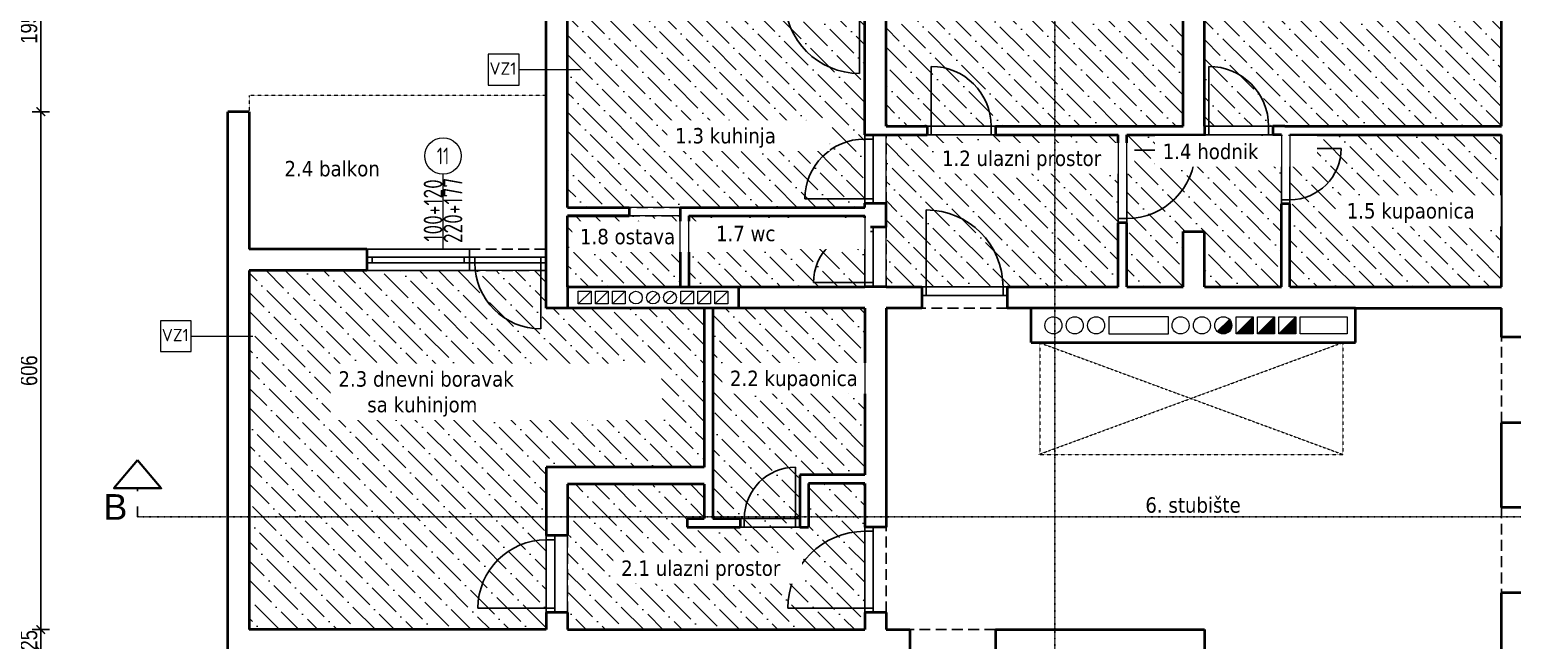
# Model space of a CAD drawing. Header units: millimetres. Extents: x 195897 to 285417, y -229751 to -116129.
# Drawn here: x 214729 to 216466, y -222803 to -222088 of the extents above; entities that cross this region are included whole.
import ezdxf
from ezdxf.enums import TextEntityAlignment as Align

# ---------------------------------------------------------------- set-up
doc = ezdxf.new("R2010")
doc.units = ezdxf.units.MM
doc.header["$PDMODE"] = 2
for name, pattern in [('ACAD_ISO03W100', [30, 12, -18]), ('HIDDEN', [0.375, 0.25, -0.125]), ('HIDDENX2', [19.05, 12.7, -6.35])]:
    doc.linetypes.add(name, pattern=pattern)
doc.layers.get('0').update_dxf_attribs({"lineweight": 0})
doc.layers.get('Defpoints').update_dxf_attribs({"color": 250, "lineweight": 0})
for name, color, linetype, lineweight in [('05-podgled-tanko', 144, 'HIDDEN', 0), ('06-hatch_grijano', 30, 'Continuous', 0), ('07-kote', 70, 'Continuous', 9), ('09-oznaka stavke', 1, 'Continuous', 0), ('5-TX', 113, 'Continuous', 5), ('Kote', 1, 'Continuous', 15), ('TP_01 - 0.50', 1, 'Continuous', 40), ('TP_07 - 0.20', 255, 'Continuous', 20)]:
    doc.layers.add(name, color=color, linetype=linetype, lineweight=lineweight)
for name, color, linetype in [('TP_Hatch', 252, 'Continuous'), ('TP_Hidden', 8, 'HIDDENX2'), ('TP_Otvori', 8, 'Continuous'), ('TP_Otvori.block', 8, 'Continuous'), ('zidovi', 1, 'Continuous')]:
    doc.layers.add(name, color=color, linetype=linetype)
doc.styles.add('isocpeur', font='isocpeur.ttf')
doc.styles.add('OPIS', font='hrcom.shx', dxfattribs={"width": 0.8, "height": 20})
doc.styles.add('tahoma10', font='tahoma.ttf', dxfattribs={"height": 2})
doc.styles.add('Tekst15', font='arial.ttf', dxfattribs={"height": 15})
doc.dimstyles.new('ISO-25', dxfattribs={"dimtxt": 20, "dimasz": 10, "dimexe": 10, "dimexo": 10, "dimgap": 4, "dimtad": 1, "dimdec": 0, "dimtxsty": 'OPIS', "dimblk": 'ARCHTICK', "dimcen": 10, "dimdle": 10, "dimadec": 0, "dimazin": 0, "dimtfac": 1, "dimtdec": 0, "dimtix": 1, "dimtmove": 0, "dimatfit": 3, "dimldrblk": 'ARCHTICK', "dimfxl": 10, "dimfxlon": 1, "dimarcsym": 0})

# ---------------------------------------------------------------- blocks, each defined once
blk = doc.blocks.new('*U656')
at = {"layer": 'TP_Otvori'}
for p, q in [((5, 0), (5, 90)), ((5, 0), (0, 0)), ((95, 0), (5, 0)), ((5, -10), (5, 0)), ((95, -10), (95, 0)), ((95, 0), (100, 0)), ((100, -10), (0, -10))]:
    blk.add_line(p, q, dxfattribs=at)
blk.add_arc((5, 0), 90, 0, 90, dxfattribs=at)
blk = doc.blocks.new('*U654')
at = {"layer": 'TP_Otvori'}
for p, q in [((5, 0), (5, 80)), ((5, 0), (0, 0)), ((85, 0), (5, 0)), ((5, -10), (5, 0)), ((85, -10), (85, 0)), ((85, 0), (90, 0)), ((90, -10), (0, -10))]:
    blk.add_line(p, q, dxfattribs=at)
blk.add_arc((5, 0), 80, 0, 90, dxfattribs=at)
blk = doc.blocks.new('*U658')
at = {"layer": 'TP_Otvori'}
for p, q in [((5, 0), (5, 60)), ((5, 0), (0, 0)), ((65, 0), (5, 0)), ((5, -10), (5, 0)), ((65, -10), (65, 0)), ((65, 0), (70, 0)), ((70, -10), (0, -10))]:
    blk.add_line(p, q, dxfattribs=at)
blk.add_arc((5, 0), 60, 0, 90, dxfattribs=at)
blk = doc.blocks.new('*U655')
at = {"layer": 'TP_Otvori'}
for p, q in [((5, 0), (5, 70)), ((5, 0), (0, 0)), ((75, 0), (5, 0)), ((5, -10), (5, 0)), ((75, -10), (75, 0)), ((75, 0), (80, 0)), ((80, -10), (0, -10))]:
    blk.add_line(p, q, dxfattribs=at)
blk.add_arc((5, 0), 70, 0, 90, dxfattribs=at)
blk = doc.blocks.new('_ArchTick')
at = {"color": 0, "linetype": 'ByBlock', "lineweight": 0, "const_width": 0.15}
blk.add_lwpolyline([(-0.5, -0.5), (0.5, 0.5)], dxfattribs=at)
blk = doc.blocks.new('*D762')
at = {"layer": '07-kote', "color": 0, "linetype": 'Continuous', "lineweight": -2, "ltscale": 0.5, "transparency": 16777216}
for p, q in [((214752.4, -221989), (214732.4, -221989)), ((214742.4, -221979), (214742.4, -222194)), ((214752.4, -222184), (214732.4, -222184))]:
    blk.add_line(p, q, dxfattribs=at)
at = {"layer": 'Defpoints', "color": 0, "linetype": 'Continuous', "ltscale": 0.5, "transparency": 16777216}
for p in [(215240.4, -221989), (214742.4, -222184), (214842.4, -222184)]:
    blk.add_point(p, dxfattribs=at)
at = {"layer": '07-kote', "color": 0, "linetype": 'Continuous', "lineweight": -2, "ltscale": 0.5, "transparency": 16777216, "xscale": 10, "yscale": 10, "zscale": 10}
for p, rotation in [((214742.4, -221989), 90), ((214742.4, -222184), 270)]:
    blk.add_blockref('_ArchTick', p, dxfattribs=dict(at, rotation=rotation))
at = {"layer": '07-kote', "color": 0, "linetype": 'Continuous', "lineweight": 15, "ltscale": 0.5, "transparency": 16777216, "insert": (214728.4, -222086.5), "char_height": 20, "attachment_point": 5, "rotation": 90, "style": 'OPIS'}
blk.add_mtext('195', dxfattribs=at)
blk = doc.blocks.new('*D763')
at = {"layer": '07-kote', "color": 0, "linetype": 'Continuous', "lineweight": -2, "ltscale": 0.5, "transparency": 16777216}
for p, q in [((214742.4, -222174), (214742.4, -222800)), ((214752.4, -222184), (214732.4, -222184)), ((214752.4, -222790), (214732.4, -222790))]:
    blk.add_line(p, q, dxfattribs=at)
at = {"layer": 'Defpoints', "color": 0, "linetype": 'Continuous', "ltscale": 0.5, "transparency": 16777216}
for p in [(214842.4, -222184), (214742.4, -222790), (214867.4, -222790)]:
    blk.add_point(p, dxfattribs=at)
at = {"layer": '07-kote', "color": 0, "linetype": 'Continuous', "lineweight": -2, "ltscale": 0.5, "transparency": 16777216, "xscale": 10, "yscale": 10, "zscale": 10}
for p, rotation in [((214742.4, -222184), 90), ((214742.4, -222790), 270)]:
    blk.add_blockref('_ArchTick', p, dxfattribs=dict(at, rotation=rotation))
at = {"layer": '07-kote', "color": 0, "linetype": 'Continuous', "lineweight": 15, "ltscale": 0.5, "transparency": 16777216, "insert": (214728.4, -222487), "char_height": 20, "attachment_point": 5, "rotation": 90, "style": 'OPIS'}
blk.add_mtext('606', dxfattribs=at)
blk = doc.blocks.new('*D764')
at = {"layer": '07-kote', "color": 0, "linetype": 'Continuous', "lineweight": -2, "ltscale": 0.5, "transparency": 16777216}
for p, q in [((214742.4, -222790), (214742.4, -222780)), ((214752.4, -222790), (214732.4, -222790)), ((214742.4, -222790), (214742.4, -222815)), ((214752.4, -222815), (214732.4, -222815)), ((214742.4, -222815), (214742.4, -222825))]:
    blk.add_line(p, q, dxfattribs=at)
at = {"layer": 'Defpoints', "color": 0, "linetype": 'Continuous', "ltscale": 0.5, "transparency": 16777216}
for p in [(214867.4, -222790), (214742.4, -222815), (214867.4, -222815)]:
    blk.add_point(p, dxfattribs=at)
at = {"layer": '07-kote', "color": 0, "linetype": 'Continuous', "lineweight": -2, "ltscale": 0.5, "transparency": 16777216, "xscale": 10, "yscale": 10, "zscale": 10}
for p, rotation in [((214742.4, -222790), 270), ((214742.4, -222815), 90)]:
    blk.add_blockref('_ArchTick', p, dxfattribs=dict(at, rotation=rotation))
at = {"layer": '07-kote', "color": 0, "linetype": 'Continuous', "lineweight": 15, "ltscale": 0.5, "transparency": 16777216, "insert": (214728.4, -222802.5), "char_height": 20, "attachment_point": 5, "rotation": 90, "style": 'OPIS'}
blk.add_mtext('25', dxfattribs=at)
blk = doc.blocks.new('*D770')
at = {"layer": '07-kote', "color": 0, "linetype": 'Continuous', "lineweight": -2, "ltscale": 0.5, "transparency": 16777216}
for p, q in [((214712.4, -221989), (214692.4, -221989)), ((214702.4, -221979), (214702.4, -222923)), ((214712.4, -222913), (214692.4, -222913))]:
    blk.add_line(p, q, dxfattribs=at)
at = {"layer": 'Defpoints', "color": 0, "linetype": 'Continuous', "ltscale": 0.5, "transparency": 16777216}
for p in [(215251, -221989), (214702.4, -222913), (214853, -222913)]:
    blk.add_point(p, dxfattribs=at)
at = {"layer": '07-kote', "color": 0, "linetype": 'Continuous', "lineweight": -2, "ltscale": 0.5, "transparency": 16777216, "xscale": 10, "yscale": 10, "zscale": 10}
for p, rotation in [((214702.4, -221989), 90), ((214702.4, -222913), 270)]:
    blk.add_blockref('_ArchTick', p, dxfattribs=dict(at, rotation=rotation))
at = {"layer": '07-kote', "color": 0, "linetype": 'Continuous', "lineweight": 15, "ltscale": 0.5, "transparency": 16777216, "insert": (214688.4, -222451), "char_height": 20, "attachment_point": 5, "rotation": 90, "style": 'OPIS'}
blk.add_mtext('924', dxfattribs=at)
blk = doc.blocks.new('*D797')
at = {"layer": '07-kote', "color": 0, "linetype": 'Continuous', "lineweight": -2, "ltscale": 0.5, "transparency": 16777216}
for p, q in [((214986.4, -221468.2), (214986.4, -221448.2)), ((215124.4, -221468.2), (215124.4, -221448.2)), ((214976.4, -221458.2), (215134.4, -221458.2))]:
    blk.add_line(p, q, dxfattribs=at)
at = {"layer": 'Defpoints', "color": 0, "linetype": 'Continuous', "ltscale": 0.5, "transparency": 16777216}
for p in [(215124.4, -221458.2), (214986.4, -222042.8), (215124.4, -222345)]:
    blk.add_point(p, dxfattribs=at)
at = {"layer": '07-kote', "color": 0, "linetype": 'Continuous', "lineweight": -2, "ltscale": 0.5, "transparency": 16777216, "xscale": 10, "yscale": 10, "zscale": 10, "rotation": 180}
blk.add_blockref('_ArchTick', (214986.4, -221458.2), dxfattribs=at)
at = {"layer": '07-kote', "color": 0, "linetype": 'Continuous', "lineweight": -2, "ltscale": 0.5, "transparency": 16777216, "xscale": 10, "yscale": 10, "zscale": 10}
blk.add_blockref('_ArchTick', (215124.4, -221458.2), dxfattribs=at)
at = {"layer": '07-kote', "color": 0, "linetype": 'Continuous', "lineweight": 15, "ltscale": 0.5, "transparency": 16777216, "insert": (215055.4, -221444.2), "char_height": 20, "attachment_point": 5, "style": 'OPIS'}
blk.add_mtext('138', dxfattribs=at)
blk = doc.blocks.new('*D1179')
at = {"layer": '07-kote', "color": 0, "linetype": 'ByBlock', "lineweight": -2, "ltscale": 5, "transparency": 16777216}
for p, q in [((215124.4, -221468.2), (215124.4, -221448.2)), ((215334.4, -221468.2), (215334.4, -221448.2)), ((215114.4, -221458.2), (215344.4, -221458.2))]:
    blk.add_line(p, q, dxfattribs=at)
at = {"layer": 'Defpoints', "color": 0, "linetype": 'ByBlock', "ltscale": 5, "transparency": 16777216}
for p in [(215334.4, -221458.2), (215124.4, -222345), (215334.4, -222345)]:
    blk.add_point(p, dxfattribs=at)
at = {"layer": '07-kote', "color": 0, "linetype": 'ByBlock', "lineweight": -2, "ltscale": 5, "transparency": 16777216, "xscale": 10, "yscale": 10, "zscale": 10, "rotation": 180}
blk.add_blockref('_ArchTick', (215124.4, -221458.2), dxfattribs=at)
at = {"layer": '07-kote', "color": 0, "linetype": 'ByBlock', "lineweight": -2, "ltscale": 5, "transparency": 16777216, "xscale": 10, "yscale": 10, "zscale": 10}
blk.add_blockref('_ArchTick', (215334.4, -221458.2), dxfattribs=at)
at = {"layer": '07-kote', "color": 0, "linetype": 'ByBlock', "ltscale": 5, "transparency": 16777216, "insert": (215229.4, -221444.2), "char_height": 20, "attachment_point": 5, "style": 'OPIS'}
blk.add_mtext('210', dxfattribs=at)
blk = doc.blocks.new('*D1180')
at = {"layer": '07-kote', "color": 0, "linetype": 'ByBlock', "lineweight": -2, "ltscale": 5, "transparency": 16777216}
for p, q in [((215334.4, -221468.2), (215334.4, -221448.2)), ((215359.4, -221468.2), (215359.4, -221448.2)), ((215334.4, -221458.2), (215324.4, -221458.2)), ((215334.4, -221458.2), (215359.4, -221458.2)), ((215359.4, -221458.2), (215369.4, -221458.2))]:
    blk.add_line(p, q, dxfattribs=at)
at = {"layer": 'Defpoints', "color": 0, "linetype": 'ByBlock', "ltscale": 5, "transparency": 16777216}
for p in [(215359.4, -221458.2), (215359.4, -221989), (215334.4, -222345)]:
    blk.add_point(p, dxfattribs=at)
at = {"layer": '07-kote', "color": 0, "linetype": 'ByBlock', "lineweight": -2, "ltscale": 5, "transparency": 16777216, "xscale": 10, "yscale": 10, "zscale": 10}
blk.add_blockref('_ArchTick', (215334.4, -221458.2), dxfattribs=at)
at = {"layer": '07-kote', "color": 0, "linetype": 'ByBlock', "lineweight": -2, "ltscale": 5, "transparency": 16777216, "xscale": 10, "yscale": 10, "zscale": 10, "rotation": 180}
blk.add_blockref('_ArchTick', (215359.4, -221458.2), dxfattribs=at)
at = {"layer": '07-kote', "color": 0, "linetype": 'ByBlock', "ltscale": 5, "transparency": 16777216, "insert": (215346.9, -221444.2), "char_height": 20, "attachment_point": 5, "style": 'OPIS'}
blk.add_mtext('25', dxfattribs=at)
blk = doc.blocks.new('*D1183')
at = {"layer": '07-kote', "color": 0, "linetype": 'ByBlock', "lineweight": -2, "ltscale": 5, "transparency": 16777216}
for p, q in [((214961.4, -221428.2), (214961.4, -221408.2)), ((217595.4, -221428.2), (217595.4, -221408.2)), ((214951.4, -221418.2), (217605.4, -221418.2))]:
    blk.add_line(p, q, dxfattribs=at)
at = {"layer": 'Defpoints', "color": 0, "linetype": 'ByBlock', "ltscale": 5, "transparency": 16777216}
for p in [(217595.4, -221418.2), (214961.4, -222184), (217595.4, -222184)]:
    blk.add_point(p, dxfattribs=at)
at = {"layer": '07-kote', "color": 0, "linetype": 'ByBlock', "lineweight": -2, "ltscale": 5, "transparency": 16777216, "xscale": 10, "yscale": 10, "zscale": 10, "rotation": 180}
blk.add_blockref('_ArchTick', (214961.4, -221418.2), dxfattribs=at)
at = {"layer": '07-kote', "color": 0, "linetype": 'ByBlock', "lineweight": -2, "ltscale": 5, "transparency": 16777216, "xscale": 10, "yscale": 10, "zscale": 10}
blk.add_blockref('_ArchTick', (217595.4, -221418.2), dxfattribs=at)
at = {"layer": '07-kote', "color": 0, "linetype": 'ByBlock', "ltscale": 5, "transparency": 16777216, "insert": (216278.4, -221404.2), "char_height": 20, "attachment_point": 5, "style": 'OPIS'}
blk.add_mtext('2634', dxfattribs=at)
blk = doc.blocks.new('*D1185')
at = {"layer": '07-kote', "color": 0, "linetype": 'ByBlock', "lineweight": -2, "ltscale": 5, "transparency": 16777216}
for p, q in [((214672.4, -221989), (214652.4, -221989)), ((214662.4, -221979), (214662.4, -222913)), ((214672.4, -222903), (214652.4, -222903))]:
    blk.add_line(p, q, dxfattribs=at)
at = {"layer": 'Defpoints', "color": 0, "linetype": 'ByBlock', "ltscale": 5, "transparency": 16777216}
for p in [(215334.4, -221989), (214662.4, -222903), (214906.4, -222903)]:
    blk.add_point(p, dxfattribs=at)
at = {"layer": '07-kote', "color": 0, "linetype": 'ByBlock', "lineweight": -2, "ltscale": 5, "transparency": 16777216, "xscale": 10, "yscale": 10, "zscale": 10}
for p, rotation in [((214662.4, -221989), 90), ((214662.4, -222903), 270)]:
    blk.add_blockref('_ArchTick', p, dxfattribs=dict(at, rotation=rotation))
at = {"layer": '07-kote', "color": 0, "linetype": 'ByBlock', "ltscale": 5, "transparency": 16777216, "insert": (214648.4, -222446), "char_height": 20, "attachment_point": 5, "rotation": 90, "style": 'OPIS'}
blk.add_mtext('914', dxfattribs=at)
blk = doc.blocks.new('*D1214')
at = {"layer": '07-kote', "color": 0, "linetype": 'ByBlock', "lineweight": -2, "ltscale": 5, "transparency": 16777216}
for p, q in [((214906.4, -221468.2), (214906.4, -221448.2)), ((214961.4, -221468.2), (214961.4, -221448.2)), ((214896.4, -221458.2), (214971.4, -221458.2))]:
    blk.add_line(p, q, dxfattribs=at)
at = {"layer": 'Defpoints', "color": 0, "linetype": 'ByBlock', "ltscale": 5, "transparency": 16777216}
for p in [(214961.4, -221458.2), (214906.4, -222903), (214961.4, -222903)]:
    blk.add_point(p, dxfattribs=at)
at = {"layer": '07-kote', "color": 0, "linetype": 'ByBlock', "lineweight": -2, "ltscale": 5, "transparency": 16777216, "xscale": 10, "yscale": 10, "zscale": 10, "rotation": 180}
blk.add_blockref('_ArchTick', (214906.4, -221458.2), dxfattribs=at)
at = {"layer": '07-kote', "color": 0, "linetype": 'ByBlock', "lineweight": -2, "ltscale": 5, "transparency": 16777216, "xscale": 10, "yscale": 10, "zscale": 10}
blk.add_blockref('_ArchTick', (214961.4, -221458.2), dxfattribs=at)
at = {"layer": '07-kote', "color": 0, "linetype": 'ByBlock', "ltscale": 5, "transparency": 16777216, "insert": (214933.9, -221444.2), "char_height": 20, "attachment_point": 5, "style": 'OPIS'}
blk.add_mtext('55', dxfattribs=at)
blk = doc.blocks.new('*U649')
at = {"ltscale": 0.1}
blk.add_line((-0.125, 0.375), (-0.625, 0.375), dxfattribs=at)
blk.add_lwpolyline([(0.125, 0.5), (0.125, 0.25), (-0.125, 0.25), (-0.125, 0.5)], close=True, dxfattribs=at)
at = {"style": 'isocpeur'}
blk.add_attdef('sl', text='', height=0.1, dxfattribs=at).set_placement((0.005, 0.334), align=Align.CENTER)
blk = doc.blocks.new('*U1889')
blk.add_lwpolyline([(0, 31), (0, -59.2)])
blk.add_circle((0, -81), 21.8)
at = {"style": 'isocpeur', "width": 0.75}
for tag, p in [('VIS', (-12, -15.6)), ('SIR', (12, -15.6))]:
    blk.add_attdef(tag, text='', height=15, rotation=270, dxfattribs=at).set_placement(p, align=Align.MIDDLE)
blk.add_attdef('BR', text='', height=20, rotation=180, dxfattribs=at).set_placement((0, -81), align=Align.MIDDLE_CENTER)

msp = doc.modelspace()

# ---------------------------------------------------------------- hatches: boundary and pattern name
at = {"layer": '06-hatch_grijano'}
h = msp.add_hatch(dxfattribs=at)
h.set_pattern_fill('ANSI36', color=256, scale=5, angle=270, style=0)
h.paths.add_polyline_path([(215732.4, -221701), (216080.4, -221701), (216080.4, -222201), (215732.4, -222201)])
h.paths.add_polyline_path([(215817, -221887.1), (216035.6, -221887.1), (216035.6, -221848.3), (215817, -221848.3)], flags=24)
h = msp.add_hatch(dxfattribs=at)
h.set_pattern_fill('ANSI36', color=256, scale=5, angle=270, style=0)
h.paths.add_polyline_path([(216105.4, -221891), (216453.4, -221891), (216453.4, -222201), (216105.4, -222201)])
h.paths.add_polyline_path([(216225.1, -222052.3), (216335.3, -222052.3), (216335.3, -222013.5), (216225.1, -222013.5)], flags=24)
h = msp.add_hatch(dxfattribs=at)
h.set_pattern_fill('ANSI36', color=256, scale=5, angle=270, style=0)
h.paths.add_polyline_path([(215359.4, -222061), (215707.4, -222061), (215707.4, -222296), (215359.4, -222296)])
h.paths.add_polyline_path([(215478.2, -222231.6), (215608.9, -222231.6), (215608.9, -222192.7), (215478.2, -222192.7)], flags=24)
h = msp.add_hatch(dxfattribs=at)
h.set_pattern_fill('ANSI36', color=256, scale=5, angle=270, style=0)
h.paths.add_polyline_path([(215732.4, -222211), (216004.4, -222211), (216004.4, -222389), (215732.4, -222389)])
h.paths.add_polyline_path([(215790.7, -222257.9), (215990.3, -222257.9), (215990.3, -222219.1), (215790.7, -222219.1)], flags=24)
h = msp.add_hatch(dxfattribs=at)
h.set_pattern_fill('ANSI36', color=256, scale=5, angle=270, style=0)
h.paths.add_polyline_path([(216014.4, -222211), (216195.4, -222211), (216195.4, -222389), (216105.4, -222389), (216105.4, -222324), (216080.4, -222324), (216080.4, -222389), (216014.4, -222389)])
h.paths.add_polyline_path([(216049.1, -222249.9), (216173.6, -222249.9), (216173.6, -222211.1), (216049.1, -222211.1)], flags=24)
h = msp.add_hatch(dxfattribs=at)
h.set_pattern_fill('ANSI36', color=256, scale=5, angle=270, style=0)
h.paths.add_polyline_path([(216205.4, -222389), (216453.4, -222389), (216453.4, -222211), (216205.4, -222211)])
h.paths.add_polyline_path([(216264.7, -222319.4), (216426.1, -222319.4), (216426.1, -222280.5), (216264.7, -222280.5)], flags=24)
h = msp.add_hatch(dxfattribs=at)
h.set_pattern_fill('ANSI36', color=256, scale=5, angle=270, style=0)
h.paths.add_polyline_path([(215359.4, -222389), (215491.4, -222389), (215491.4, -222306), (215359.4, -222306)])
h.paths.add_polyline_path([(215366.7, -222349.1), (215489, -222349.1), (215489, -222310.2), (215366.7, -222310.2)], flags=24)
h = msp.add_hatch(dxfattribs=at)
h.set_pattern_fill('ANSI36', color=256, scale=5, angle=270, style=0)
h.paths.add_polyline_path([(215501.4, -222306), (215707.4, -222306), (215707.4, -222389), (215501.4, -222389)])
h.paths.add_polyline_path([(215526, -222345.2), (215607, -222345.2), (215607, -222306.3), (215526, -222306.3)], flags=24)
h = msp.add_hatch(dxfattribs=at)
h.set_pattern_fill('ANSI36', color=256, scale=5, angle=270, style=0)
h.paths.add_polyline_path([(215334.4, -222370), (214986.4, -222370), (214986.4, -222790), (215334.4, -222790), (215334.4, -222600), (215519.4, -222600), (215519.4, -222414), (215334.4, -222414)])
h.paths.add_polyline_path([(215085.2, -222546.9), (215303.7, -222546.9), (215303.7, -222477.2), (215085.2, -222477.2)], flags=24)
h.paths.add_polyline_path([(215416.3, -222737.5), (215616, -222737.5), (215616, -222698.6), (215416.3, -222698.6)], flags=9)
h = msp.add_hatch(dxfattribs=at)
h.set_pattern_fill('ANSI36', color=256, scale=5, angle=270, style=0)
h.paths.add_polyline_path([(215529.4, -222414), (215707.4, -222414), (215707.4, -222609), (215631.4, -222609), (215631.4, -222670), (215641.4, -222670), (215641.4, -222619), (215707.4, -222619), (215707.4, -222790), (215359.4, -222790), (215359.4, -222620), (215519.4, -222620), (215519.4, -222660), (215499.4, -222660), (215499.4, -222670), (215561.4, -222670), (215561.4, -222660), (215529.4, -222660)])
h.paths.add_polyline_path([(215543.7, -222515.4), (215705.1, -222515.4), (215705.1, -222476.5), (215543.7, -222476.5)], flags=24)
h.paths.add_polyline_path([(215416.3, -222737.5), (215616, -222737.5), (215616, -222698.6), (215416.3, -222698.6)], flags=24)
at = {"layer": 'TP_Hatch'}
h = msp.add_hatch(color=256, dxfattribs=at)
h.dxf.hatch_style = 1
edge = h.paths.add_edge_path()
edge.add_arc((216127.4, -222434), 10, 225, 270)
edge.add_arc((216127.4, -222434), 10, 270, 360)
edge.add_arc((216127.4, -222434), 10, 0, 45)
edge.add_line((216134.5, -222427), (216120.4, -222441.1))
h = msp.add_hatch(color=256, dxfattribs=at)
h.dxf.hatch_style = 1
h.paths.add_polyline_path([(216162.4, -222444), (216162.4, -222424), (216142.4, -222444)])
h = msp.add_hatch(color=256, dxfattribs=at)
h.dxf.hatch_style = 1
h.paths.add_polyline_path([(216187.4, -222444), (216187.4, -222424), (216167.4, -222444)])
h = msp.add_hatch(color=256, dxfattribs=at)
h.dxf.hatch_style = 1
h.paths.add_polyline_path([(216212.4, -222444), (216212.4, -222424), (216192.4, -222444)])

# ---------------------------------------------------------------- linework, layer by layer
at = {"layer": '05-podgled-tanko'}
for p, q in [((215334.4, -222165), (214986.4, -222165)), ((214986.4, -222165), (214986.4, -222184)), ((215912.4, -222454), (215912.4, -222585)), ((216267.4, -222454), (216267.4, -222585)), ((215912.4, -222585), (216267.4, -222585))]:
    msp.add_line(p, q, dxfattribs=at).dxf.unprotected_set("ltscale", 0)
for points in [[(215911.4, -222585), (216267.4, -222454)], [(215911.4, -222454), (216267.4, -222585)]]:
    msp.add_lwpolyline(points, dxfattribs=at).dxf.unprotected_set("ltscale", 0)
at = {"layer": '06-hatch_grijano', "linetype": 'ByBlock', "ltscale": 5}
for points in [[(215732.4, -221701), (216080.4, -221701), (216080.4, -222201), (215732.4, -222201)], [(216105.4, -221891), (216453.4, -221891), (216453.4, -222201), (216105.4, -222201)]]:
    msp.add_lwpolyline(points, close=True, dxfattribs=at)
at = {"layer": 'Defpoints', "linetype": 'ByBlock', "ltscale": 5}
msp.add_lwpolyline([(214742.4, -223801), (214742.4, -221383.1)], dxfattribs=at)
at = {"layer": 'TP_01 - 0.50'}
for p, q in [((215732.4, -222201), (215732.4, -221676)), ((216080.4, -222201), (216080.4, -221676)), ((216105.4, -222201), (216105.4, -221676)), ((216453.4, -222201), (216453.4, -221891)), ((215334.4, -222414), (215334.4, -221989)), ((215359.4, -222296), (215359.4, -221989)), ((215707.4, -222211), (215707.4, -222010)), ((214961.4, -222913), (214961.4, -222184)), ((214986.4, -222184), (214961.4, -222184)), ((214986.4, -222184), (214986.4, -222345)), ((215707.4, -222211), (215780.4, -222211)), ((215732.4, -222201), (215780.4, -222201)), ((215780.4, -222201), (215780.4, -222211)), ((215860.4, -222201), (216080.4, -222201)), ((215860.4, -222201), (215860.4, -222211)), ((215860.4, -222211), (216004.4, -222211)), ((216004.4, -222224), (216004.4, -222211)), ((216014.4, -222211), (216105.4, -222211)), ((216014.4, -222224), (216014.4, -222211)), ((216105.4, -222201), (216105.4, -222211)), ((216185.4, -222201), (216185.4, -222211)), ((216199.4, -222201), (216185.4, -222201)), ((216195.4, -222211), (216185.4, -222211)), ((216195.4, -222222), (216195.4, -222211)), ((216199.4, -222201), (216453.4, -222201)), ((216205.4, -222211), (216453.4, -222211)), ((216205.4, -222222), (216205.4, -222211)), ((216453.4, -222389), (216453.4, -222211)), ((216014.4, -222224), (216004.4, -222224)), ((216205.4, -222222), (216195.4, -222222)), ((215359.4, -222296), (215431.4, -222296)), ((215359.4, -222296), (215431.4, -222296)), ((215431.4, -222296), (215431.4, -222306)), ((215491.4, -222296), (215707.4, -222296)), ((215491.4, -222296), (215491.4, -222389)), ((215707.4, -222291), (215732.4, -222291)), ((215707.4, -222296), (215707.4, -222291)), ((215732.4, -222319), (215732.4, -222291)), ((216195.4, -222389), (216195.4, -222292)), ((216205.4, -222292), (216195.4, -222292)), ((216205.4, -222389), (216205.4, -222292)), ((215359.4, -222306), (215431.4, -222306)), ((215359.4, -222389), (215359.4, -222306)), ((215431.4, -222306), (215359.4, -222306)), ((215501.4, -222306), (215707.4, -222306)), ((215501.4, -222306), (215501.4, -222389)), ((215707.4, -222319), (215707.4, -222306)), ((215732.4, -222319), (215707.4, -222319)), ((216004.4, -222389), (216004.4, -222314)), ((216014.4, -222314), (216004.4, -222314)), ((216014.4, -222389), (216014.4, -222314)), ((216080.4, -222324), (216105.4, -222324)), ((216080.4, -222389), (216080.4, -222324)), ((216105.4, -222389), (216105.4, -222324)), ((215124.4, -222345), (214986.4, -222345)), ((215124.4, -222345), (215124.4, -222370)), ((214986.4, -222370), (214986.4, -222790)), ((215124.4, -222370), (214986.4, -222370)), ((215359.4, -222389), (215559.4, -222389)), ((215359.4, -222389), (215359.4, -222414)), ((215559.4, -222389), (215707.4, -222389)), ((215559.4, -222389), (215559.4, -222414)), ((215732.4, -222389), (215707.4, -222389)), ((215732.4, -222389), (215774.4, -222389)), ((215774.4, -222389), (215774.4, -222414)), ((215874.4, -222389), (216004.4, -222389)), ((215874.4, -222389), (215874.4, -222414)), ((216014.4, -222389), (216080.4, -222389)), ((216105.4, -222389), (216195.4, -222389)), ((216205.4, -222389), (216453.4, -222389)), ((215359.4, -222414), (215334.4, -222414)), ((215559.4, -222414), (215359.4, -222414)), ((215519.4, -222414), (215519.4, -222600)), ((215529.4, -222414), (215529.4, -222660)), ((215707.4, -222414), (215559.4, -222414)), ((215707.4, -222414), (215707.4, -222609)), ((215732.4, -222414), (215732.4, -222670)), ((215774.4, -222414), (215732.4, -222414)), ((216282.4, -222414), (215874.4, -222414)), ((215902.4, -222454), (215902.4, -222414)), ((216282.4, -222454), (216282.4, -222414)), ((216282.4, -222414), (216453.4, -222414)), ((216453.4, -222448), (216453.4, -222414)), ((215902.4, -222454), (216282.4, -222454)), ((216478.4, -222448), (216453.4, -222448)), ((216453.4, -222647), (216453.4, -222548)), ((216478.4, -222548), (216453.4, -222548)), ((215334.4, -222600), (215334.4, -222680)), ((215519.4, -222600), (215334.4, -222600)), ((215631.4, -222609), (215631.4, -222660)), ((215707.4, -222609), (215631.4, -222609)), ((215359.4, -222620), (215359.4, -222680)), ((215519.4, -222620), (215359.4, -222620)), ((215519.4, -222620), (215519.4, -222660)), ((215641.4, -222619), (215641.4, -222670)), ((215707.4, -222619), (215641.4, -222619)), ((215707.4, -222619), (215707.4, -222660)), ((216478.4, -222647), (216453.4, -222647)), ((215499.4, -222660), (215519.4, -222660)), ((215499.4, -222660), (215499.4, -222670)), ((215529.4, -222660), (215561.4, -222660)), ((215561.4, -222660), (215561.4, -222670)), ((215631.4, -222660), (215631.4, -222670)), ((215707.4, -222660), (215707.4, -222670)), ((215359.4, -222680), (215334.4, -222680)), ((215499.4, -222670), (215561.4, -222670)), ((215631.4, -222670), (215641.4, -222670)), ((215732.4, -222670), (215707.4, -222670)), ((216453.4, -223255), (216453.4, -222747)), ((216478.4, -222747), (216453.4, -222747)), ((215334.4, -222770), (215334.4, -222790)), ((215359.4, -222770), (215334.4, -222770)), ((215359.4, -222770), (215359.4, -222790)), ((215707.4, -222770), (215707.4, -222790)), ((215732.4, -222770), (215707.4, -222770)), ((215732.4, -222770), (215732.4, -222790)), ((215334.4, -222790), (214986.4, -222790)), ((215334.4, -222790), (214986.4, -222790)), ((215359.4, -222790), (215707.4, -222790)), ((215732.4, -222790), (215760.4, -222790)), ((215760.4, -222790), (215760.4, -222815)), ((215860.4, -222790), (216105.4, -222790)), ((215860.4, -222790), (215860.4, -222815)), ((216105.4, -222790), (216105.4, -223199))]:
    msp.add_line(p, q, dxfattribs=at)
at = {"layer": 'TP_07 - 0.20'}
for p, q in [((215386.9, -222394), (215371.9, -222409)), ((215406.9, -222394), (215391.9, -222409)), ((215426.9, -222394), (215411.9, -222409)), ((215464.7, -222396.2), (215454.1, -222406.8)), ((215484.7, -222396.2), (215474.1, -222406.8)), ((215506.9, -222394), (215491.9, -222409)), ((215526.9, -222394), (215511.9, -222409)), ((215546.9, -222394), (215531.9, -222409)), ((216134.5, -222427), (216120.4, -222441.1)), ((216162.4, -222424), (216142.4, -222444)), ((216187.4, -222424), (216167.4, -222444)), ((216212.4, -222424), (216192.4, -222444))]:
    msp.add_line(p, q, dxfattribs=at)
for points in [[(215371.9, -222394), (215386.9, -222394), (215386.9, -222409), (215371.9, -222409)], [(215391.9, -222394), (215406.9, -222394), (215406.9, -222409), (215391.9, -222409)], [(215411.9, -222394), (215426.9, -222394), (215426.9, -222409), (215411.9, -222409)], [(215491.9, -222394), (215506.9, -222394), (215506.9, -222409), (215491.9, -222409)], [(215511.9, -222394), (215526.9, -222394), (215526.9, -222409), (215511.9, -222409)], [(215531.9, -222394), (215546.9, -222394), (215546.9, -222409), (215531.9, -222409)], [(216063.4, -222424), (215993.4, -222424), (215993.4, -222444), (216063.4, -222444)], [(216142.4, -222424), (216162.4, -222424), (216162.4, -222444), (216142.4, -222444)], [(216167.4, -222424), (216187.4, -222424), (216187.4, -222444), (216167.4, -222444)], [(216192.4, -222424), (216212.4, -222424), (216212.4, -222444), (216192.4, -222444)], [(216217.4, -222424), (216272.4, -222424), (216272.4, -222444), (216217.4, -222444)]]:
    msp.add_lwpolyline(points, close=True, dxfattribs=at)
for centre, radius in [((215439.4, -222401.5), 7.5), ((215459.4, -222401.5), 7.5), ((215479.4, -222401.5), 7.5), ((215928.4, -222434), 10), ((215953.4, -222434), 10), ((215978.4, -222434), 10), ((216077.4, -222434), 10), ((216102.4, -222434), 10), ((216127.4, -222434), 10)]:
    msp.add_circle(centre, radius, dxfattribs=at)
at = {"layer": 'TP_Hidden'}
for p, q in [((215732.4, -222291), (215732.4, -222211)), ((215491.4, -222296), (215431.4, -222296)), ((215431.4, -222306), (215491.4, -222306)), ((215732.4, -222319), (215732.4, -222389)), ((215244.4, -222345), (215334.4, -222345)), ((215244.4, -222370), (215334.4, -222370)), ((215874.4, -222414), (215774.4, -222414)), ((216453.4, -222548), (216453.4, -222448)), ((216453.4, -222647), (216453.4, -222747)), ((215359.4, -222770), (215359.4, -222680)), ((215732.4, -222770), (215732.4, -222670)), ((215860.4, -222790), (215760.4, -222790))]:
    msp.add_line(p, q, dxfattribs=at)
at = {"layer": 'TP_Otvori'}
for p, q in [((215701.2, -222051.7), (215701.2, -222139.2)), ((215124.4, -222345), (215244.4, -222345)), ((215244.4, -222370), (215244.4, -222345)), ((215124.4, -222354.4), (215244.4, -222354.4)), ((215124.4, -222360.7), (215244.4, -222360.7)), ((215124.4, -222370), (215244.4, -222370)), ((215130.7, -222360.7), (215130.7, -222354.4)), ((215238.2, -222360.7), (215238.2, -222354.4)), ((215244.4, -222354.4), (215334.4, -222354.4)), ((215244.4, -222360.7), (215334.4, -222360.7)), ((215250.7, -222360.7), (215250.7, -222354.4)), ((215328.2, -222360.7), (215328.2, -222354.4)), ((215328.2, -222360.7), (215328.2, -222438.2))]:
    msp.add_line(p, q, dxfattribs=at)
for centre, radius in [((215701.2, -222051.7), 87.5), ((215328.2, -222360.7), 77.5)]:
    msp.add_arc(centre, radius, 180, 270, dxfattribs=at)
at = {"layer": 'zidovi', "linetype": 'ACAD_ISO03W100'}
msp.add_line((214855.8, -222658.1), (214855.8, -222624.6), dxfattribs=at)
at = {"layer": 'zidovi', "lineweight": 35}
msp.add_lwpolyline([(214855.8, -222591.6), (214828, -222624.6), (214883.5, -222624.6), (214855.8, -222591.6)], dxfattribs=at)

# ---------------------------------------------------------------- block references
at = {"layer": '5-TX'}
ref = msp.add_blockref('*U649', (215284.5, -222188.8), dxfattribs=dict(at, xscale=-144.0000000000024, yscale=144.0000000000024, zscale=144.0000000000024, rotation=0.0001386217754983932))
ref.add_attrib('sl', 'VZ1', dxfattribs={"layer": '0', "height": 14.4, "rotation": 0.0001, "style": 'isocpeur'}).set_placement((215283.7, -222140.7), align=Align.CENTER)
ref = msp.add_blockref('*U649', (214900.6, -222500.6), dxfattribs=dict(at, xscale=-144.0000000000024, yscale=144.0000000000024, zscale=144.0000000000024, rotation=0.0001386217754983932))
ref.add_attrib('sl', 'VZ1', dxfattribs={"layer": '0', "height": 14.4, "rotation": 0.0001, "style": 'isocpeur'}).set_placement((214899.9, -222452.6), align=Align.CENTER)
at = {"layer": 'TP_Otvori.block'}
for name, p in [('*U655', (215780.4, -222201)), ('*U655', (216105.4, -222201)), ('*U656', (215774.4, -222389))]:
    msp.add_blockref(name, p, dxfattribs=at)
for name, p, rotation in [('*U655', (215707.4, -222291), 89.99999999999999), ('*U654', (216014.4, -222224), 270), ('*U658', (216205.4, -222222), 270), ('*U658', (215707.4, -222389), 89.99999999999999), ('*U654', (215334.4, -222770), 89.99999999999999), ('*U656', (215707.4, -222770), 89.99999999999999)]:
    msp.add_blockref(name, p, dxfattribs=dict(at, rotation=rotation))
at = {"layer": 'TP_Otvori.block', "xscale": -1}
msp.add_blockref('*U658', (215631.4, -222660), dxfattribs=at)

# ---------------------------------------------------------------- texts
at = {"layer": '07-kote', "linetype": 'ByBlock', "ltscale": 5, "char_height": 18, "attachment_point": 1, "style": 'tahoma10', "bg_fill": 2}
for s, insert in [('2.4 balkon ', (215027.8, -222241.6)), ('\\pt90;6. stubište', (216036.1, -222635.2))]:
    msp.add_mtext_dynamic_manual_height_columns(s, width=171.793, gutter_width=10, heights=[2.54], dxfattribs=dict(at, insert=insert))
at = {"layer": 'Kote', "insert": (214815.8, -222631.5), "char_height": 30, "width": 9972.386, "attachment_point": 1, "style": 'Tekst15'}
msp.add_mtext('\\A1;B', dxfattribs=at)

# ---------------------------------------------------------------- dimensions: what is measured, and where the dimension line sits
at = {"layer": '07-kote', "linetype": 'ByBlock', "ltscale": 5}
for base, p1, p2, picture, middle in [((217595.4, -221418.2), (214961.4, -222184), (217595.4, -222184), '*D1183', (216278.4, -221404.2)), ((214961.4, -221458.2), (214906.4, -222903), (214961.4, -222903), '*D1214', (214933.9, -221444.2))]:
    dim = msp.add_linear_dim(base=base, p1=p1, p2=p2, dimstyle='ISO-25', dxfattribs=at)
    dim.commit()
    dim.dimension.update_dxf_attribs({"geometry": picture, "text_midpoint": middle})
at = {"layer": '07-kote', "linetype": 'Continuous', "lineweight": 15, "ltscale": 0.5}
for base, p1, p2, picture, middle in [((214742.4, -222184), (215240.4, -221989), (214842.4, -222184), '*D762', (214728.4, -222086.5)), ((214742.4, -222790), (214842.4, -222184), (214867.4, -222790), '*D763', (214728.4, -222487)), ((214742.4, -222815), (214867.4, -222790), (214867.4, -222815), '*D764', (214728.4, -222802.5))]:
    dim = msp.add_linear_dim(base=base, p1=p1, p2=p2, angle=90, dimstyle='ISO-25', override={"dimtmove": 1}, dxfattribs=at)
    dim.commit()
    dim.dimension.update_dxf_attribs({"geometry": picture, "text_midpoint": middle})

# ---------------------------------------------------------------- next in the draw order: linework, layer by layer
at = {"layer": 'zidovi', "linetype": 'ACAD_ISO03W100', "ltscale": 0.02}
msp.add_line((217738.3, -222658.1), (214855.8, -222658.1), dxfattribs=at)

# ---------------------------------------------------------------- next in the draw order: block references
at = {"layer": '09-oznaka stavke', "linetype": 'HIDDEN', "ltscale": 50}
ref = msp.add_blockref('*U1889', (215213.5, -222314.8), dxfattribs=dict(at, xscale=0.9750000000000001, yscale=0.9750000000000001, zscale=0.9750000000000001, rotation=180.0017924477389))
ref.add_attrib('SIR', '100+120', dxfattribs={"layer": '0', "height": 22, "rotation": 90.0018, "style": 'isocpeur', "width": 0.75}).set_placement((215201.8, -222299.5), align=Align.MIDDLE)
ref.add_attrib('VIS', '220+177', dxfattribs={"layer": '0', "height": 22, "rotation": 90.0018, "style": 'isocpeur', "width": 0.75}).set_placement((215225.2, -222299.5), align=Align.MIDDLE)
ref.add_attrib('BR', '11', dxfattribs={"layer": '0', "height": 19.5, "rotation": 0.0018, "style": 'isocpeur', "width": 0.75}).set_placement((215213.5, -222235.8), align=Align.MIDDLE_CENTER)

# ---------------------------------------------------------------- next in the draw order: texts
at = {"layer": '07-kote', "linetype": 'ByBlock', "ltscale": 5, "char_height": 18, "attachment_point": 1, "style": 'tahoma10', "bg_fill": 2}
for s, width, heights, insert in [('\\pt90;1.3 kuhinja ', 171.793, [2.54], (215485.4, -222203.1)), ('\\pt90;1.4 hodnik ', 171.793, [2.54], (216056.4, -222221.5)), ('\\pt90;1.2 ulazni prostor ', 216.36, [2.54], (215797.9, -222229.5)), ('\\pt90;1.5 kupaonica ', 171.793, [98.1], (216271.9, -222291)), ('\\pt90;1.7 wc ', 171.793, [2.54], (215533.2, -222317.5)), ('\\pt90;2.3 dnevni boravak \\P     sa kuhinjom   ', 369.271, [0], (215091, -222487.7)), ('\\pt90;2.2 kupaonica ', 171.793, [2.54], (215549.5, -222487)), ('\\pt90;2.1 ulazni prostor ', 202.893, [74.9], (215422.1, -222709.1))]:
    msp.add_mtext_dynamic_manual_height_columns(s, width=width, gutter_width=10, heights=heights, dxfattribs=dict(at, insert=insert))

# ---------------------------------------------------------------- next in the draw order: dimensions: what is measured, and where the dimension line sits
at = {"layer": '07-kote', "linetype": 'Continuous', "lineweight": 15, "ltscale": 0.5}
dim = msp.add_linear_dim(base=(215124.4, -221458.2), p1=(214986.4, -222042.8), p2=(215124.4, -222345), dimstyle='ISO-25', override={"dimtmove": 1}, dxfattribs=at)
dim.commit()
dim.dimension.update_dxf_attribs({"geometry": '*D797', "text_midpoint": (215055.4, -221444.2)})
at = {"layer": '07-kote', "linetype": 'ByBlock', "ltscale": 5}
dim = msp.add_linear_dim(base=(215334.4, -221458.2), p1=(215124.4, -222345), p2=(215334.4, -222345), dimstyle='ISO-25', dxfattribs=at)
dim.commit()
dim.dimension.update_dxf_attribs({"geometry": '*D1179', "text_midpoint": (215229.4, -221444.2)})

# ---------------------------------------------------------------- next in the draw order: linework, layer by layer
at = {"layer": '06-hatch_grijano', "linetype": 'ByBlock', "ltscale": 5}
for points in [[(215359.4, -222061), (215707.4, -222061), (215707.4, -222296), (215359.4, -222296)], [(215732.4, -222211), (216004.4, -222211), (216004.4, -222389), (215732.4, -222389)], [(216205.4, -222389), (216453.4, -222389), (216453.4, -222211), (216205.4, -222211)]]:
    msp.add_lwpolyline(points, close=True, dxfattribs=at)
for points in [[(216014.4, -222211), (216195.4, -222211), (216195.4, -222389), (216105.4, -222389), (216105.4, -222324), (216080.4, -222324), (216080.4, -222389), (216014.4, -222389), (216014.4, -222211)], [(215334.4, -222370), (214986.4, -222370), (214986.4, -222790), (215334.4, -222790), (215334.4, -222600), (215519.4, -222600), (215519.4, -222414), (215334.4, -222414), (215334.4, -222370)], [(215529.4, -222414), (215707.4, -222414), (215707.4, -222609), (215631.4, -222609), (215631.4, -222670), (215641.4, -222670), (215641.4, -222619), (215707.4, -222619), (215707.4, -222790), (215359.4, -222790), (215359.4, -222620), (215519.4, -222620), (215519.4, -222660), (215499.4, -222660), (215499.4, -222670), (215561.4, -222670), (215561.4, -222660), (215529.4, -222660), (215529.4, -222414)]]:
    msp.add_lwpolyline(points, dxfattribs=at)
at = {"layer": 'zidovi', "linetype": 'ACAD_ISO03W100', "ltscale": 0.02}
msp.add_lwpolyline([(215930.1, -221579.6), (215930.1, -223554.3)], dxfattribs=at)

# ---------------------------------------------------------------- next in the draw order: texts
at = {"layer": '07-kote', "linetype": 'ByBlock', "ltscale": 5, "insert": (215373.9, -222321.1), "char_height": 18, "attachment_point": 1, "style": 'tahoma10', "bg_fill": 2}
msp.add_mtext_dynamic_manual_height_columns('\\pt90;1.8 ostava ', width=171.793, gutter_width=10, heights=[2.54], dxfattribs=at)

# ---------------------------------------------------------------- next in the draw order: dimensions: what is measured, and where the dimension line sits
at = {"layer": '07-kote', "linetype": 'ByBlock', "ltscale": 5}
dim = msp.add_linear_dim(base=(214662.4, -222903), p1=(215334.4, -221989), p2=(214906.4, -222903), angle=90, dimstyle='ISO-25', override={"dimtmove": 1}, dxfattribs=at)
dim.commit()
dim.dimension.update_dxf_attribs({"geometry": '*D1185', "text_midpoint": (214648.4, -222446)})
at = {"layer": '07-kote', "linetype": 'Continuous', "lineweight": 15, "ltscale": 0.5}
dim = msp.add_linear_dim(base=(214702.4, -222913), p1=(215251, -221989), p2=(214853, -222913), angle=90, dimstyle='ISO-25', override={"dimtmove": 1}, dxfattribs=at)
dim.commit()
dim.dimension.update_dxf_attribs({"geometry": '*D770', "text_midpoint": (214688.4, -222451)})

# ---------------------------------------------------------------- next in the draw order: linework, layer by layer
at = {"layer": '06-hatch_grijano', "linetype": 'ByBlock', "ltscale": 5}
for points in [[(215359.4, -222389), (215491.4, -222389), (215491.4, -222306), (215359.4, -222306)], [(215501.4, -222306), (215707.4, -222306), (215707.4, -222389), (215501.4, -222389)]]:
    msp.add_lwpolyline(points, close=True, dxfattribs=at)

# ---------------------------------------------------------------- next in the draw order: dimensions: what is measured, and where the dimension line sits
at = {"layer": '07-kote', "linetype": 'ByBlock', "ltscale": 5}
dim = msp.add_linear_dim(base=(215359.4, -221458.2), p1=(215334.4, -222345), p2=(215359.4, -221989), dimstyle='ISO-25', override={"dimtmove": 1}, dxfattribs=at)
dim.commit()
dim.dimension.update_dxf_attribs({"geometry": '*D1180', "text_midpoint": (215346.9, -221444.2)})

doc.saveas('drawing.dxf')
